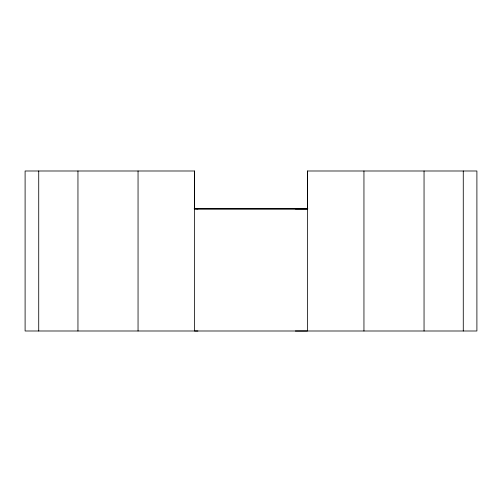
<?xml version="1.0" encoding="UTF-8"?>
<svg xmlns="http://www.w3.org/2000/svg" width="502" height="502" viewBox="0 0 502 502"><rect width="100%" height="100%" fill="white"/><g stroke="black" fill="none" stroke-linecap="round" stroke-linejoin="round"><path stroke-width="0.75" d="M38.723 331L38.729 170.994M77.954 331L77.954 170.994M138.05 331L138.05 170.994M295.345 208.92L307.475 208.907L307.475 170.994L476.9 170.994L476.9 331L25.1 330.994L25.1 170.994L194.525 170.994L194.525 331L197.926 331M295.345 331.013L307.475 331L307.475 170.981M194.224 208.637L307.776 208.637M194.224 208.895L306.728 208.901M195.272 208.92L307.776 208.92M197.926 208.907L194.525 208.644L194.525 170.994M463.271 170.994L463.277 331M424.046 170.994L424.046 331M363.95 170.994L363.95 331"/></g></svg>
